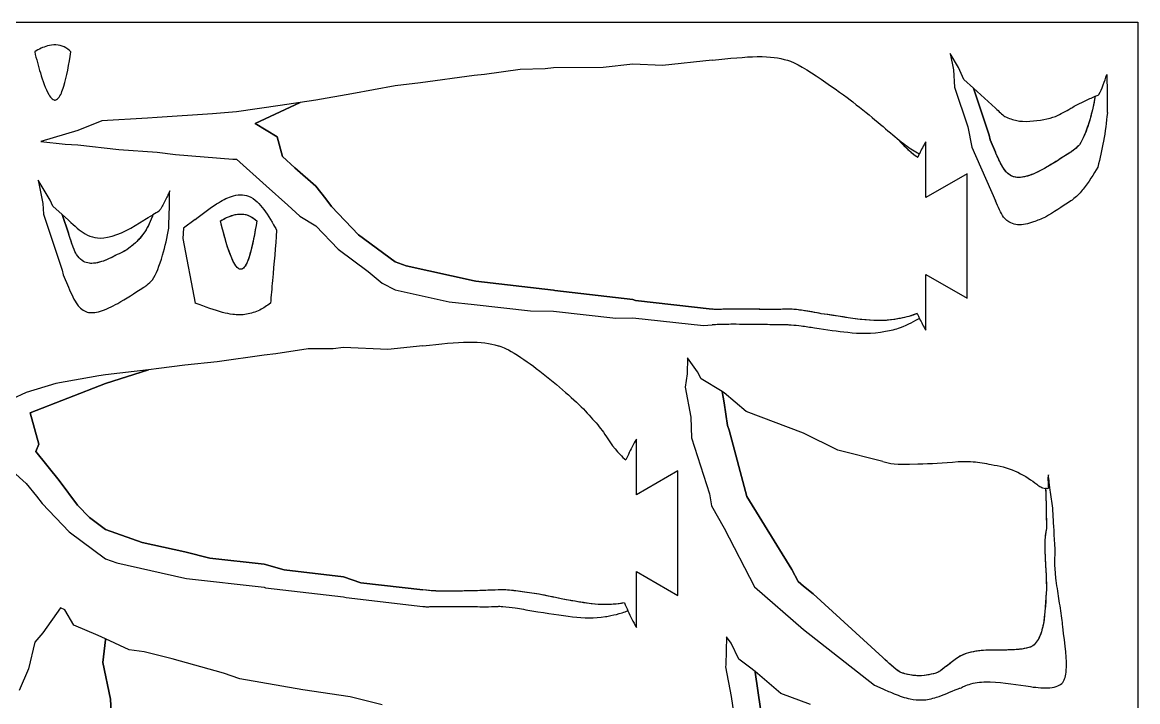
# Model space of a CAD drawing. Header units: millimetres. Extents: x 0 to 300, y -300 to 0.
# Drawn here: x 151.9 to 300, y -90.2 to 0 of the extents above; entities that cross this region are included whole.
import ezdxf

# ---------------------------------------------------------------- set-up
doc = ezdxf.new("R2010")
doc.units = ezdxf.units.MM
doc.layers.get('0').update_dxf_attribs({"linetype": 'CONTINUOUS'})

msp = doc.modelspace()

# ---------------------------------------------------------------- linework, layer by layer
for p, q in [((276.23, -6), (275.1, -4.14)), ((275.1, -4.14), (275.53, -6.31)), ((232.99, -5.57), (229.05, -6)), ((236.92, -5.74), (232.99, -5.57)), ((243.51, -5.04), (236.92, -5.74)), ((211.93, -7.08), (204.79, -8.06)), ((213.28, -6.95), (211.93, -7.08)), ((218.03, -6.28), (213.28, -6.95)), ((221.36, -6.17), (218.03, -6.28)), ((222.46, -6.05), (221.36, -6.17)), ((229.05, -6), (222.46, -6.05)), ((275.53, -6.31), (275.7, -8.62)), ((276.92, -7.58), (276.23, -6)), ((201.41, -8.45), (195.66, -9.48)), ((204.79, -8.06), (201.41, -8.45)), ((275.7, -8.62), (277.44, -13.88)), ((278.22, -8.77), (276.92, -7.58)), ((281.12, -11.42), (278.22, -8.77)), ((278.22, -8.77), (280.27, -14.97)), ((280.27, -14.97), (278.22, -8.77)), ((190.88, -10.34), (188.82, -10.64)), ((195.66, -9.48), (190.88, -10.34)), ((186.17, -11.04), (180.35, -11.9)), ((188.82, -10.64), (182.84, -13.44)), ((182.84, -13.44), (188.82, -10.64)), ((188.82, -10.64), (186.17, -11.04)), ((162.51, -13.1), (159.3, -14.38)), ((168.57, -12.73), (162.51, -13.1)), ((169.83, -12.64), (168.57, -12.73)), ((177.19, -12.14), (169.83, -12.64)), ((180.35, -11.9), (177.19, -12.14)), ((159.3, -14.38), (154.38, -15.85)), ((182.84, -13.44), (185.79, -15.2)), ((185.79, -15.2), (182.84, -13.44)), ((277.44, -13.88), (278, -16.57)), ((154.38, -15.85), (157.64, -16.18)), ((157.64, -16.18), (159.3, -16.28)), ((159.3, -16.28), (164.74, -16.91)), ((185.79, -15.2), (186.46, -17.82)), ((186.46, -17.82), (185.79, -15.2)), ((271.86, -23.28), (271.86, -15.88)), ((280.27, -14.97), (280.4, -15.59)), ((280.4, -15.59), (280.27, -14.97)), ((280.4, -15.59), (281.12, -17.24)), ((281.12, -17.24), (280.4, -15.59)), ((164.74, -16.91), (169.83, -17.25)), ((169.83, -17.25), (172.29, -17.58)), ((172.29, -17.58), (179.89, -18.16)), ((278, -16.57), (281.12, -23.73)), ((179.89, -18.16), (180.26, -18.19)), ((180.26, -18.19), (180.35, -18.19)), ((180.35, -18.19), (184.29, -21.7)), ((186.46, -17.82), (188.13, -19.31)), ((188.13, -19.31), (186.46, -17.82)), ((188.13, -19.31), (190.88, -21.78)), ((190.88, -21.78), (188.13, -19.31)), ((277.36, -20.11), (271.86, -23.28)), ((277.36, -36.66), (277.36, -20.11)), ((155.65, -23.63), (154.04, -20.95)), ((154.04, -20.95), (154.64, -24.07)), ((184.29, -21.7), (187.17, -24.29)), ((190.88, -21.78), (192.22, -23.45)), ((192.22, -23.45), (190.88, -21.78)), ((156, -24.4), (155.65, -23.63)), ((192.22, -23.45), (192.97, -24.46)), ((192.97, -24.46), (192.22, -23.45)), ((154.64, -24.07), (154.75, -25.48)), ((157.24, -25.54), (156, -24.4)), ((187.17, -24.29), (188.77, -25.75)), ((192.97, -24.46), (196.57, -28.21)), ((196.57, -28.21), (192.97, -24.46)), ((154.75, -25.48), (157.21, -32.91)), ((158.06, -28.02), (157.24, -25.54)), ((158.06, -26.29), (157.24, -25.54)), ((157.24, -25.54), (158.06, -28.02)), ((174.88, -26.18), (173.35, -27.35)), ((188.77, -25.75), (190.88, -27.02)), ((173.35, -27.35), (173.25, -28.73)), ((190.88, -27.02), (193.86, -30.13)), ((173.25, -28.73), (174.87, -37.29)), ((196.57, -28.21), (201.41, -31.8)), ((201.41, -31.8), (196.57, -28.21)), ((193.86, -30.13), (197.87, -33.1)), ((201.41, -31.8), (202.89, -32.34)), ((202.89, -32.34), (201.41, -31.8)), ((202.89, -32.34), (211.93, -34.34)), ((211.93, -34.34), (202.89, -32.34)), ((157.21, -32.91), (157.34, -33.53)), ((157.34, -33.53), (158.06, -35.19)), ((197.87, -33.1), (199.72, -34.65)), ((271.86, -40.88), (271.86, -33.48)), ((271.86, -33.48), (277.36, -36.66)), ((199.72, -34.65), (201.41, -35.52)), ((201.41, -35.52), (208.62, -37.14)), ((211.93, -34.34), (212.16, -34.4)), ((212.16, -34.4), (211.93, -34.34)), ((212.16, -34.4), (222.46, -35.56)), ((222.46, -35.56), (212.16, -34.4)), ((222.46, -35.56), (222.64, -35.61)), ((222.64, -35.61), (222.46, -35.56)), ((222.64, -35.61), (232.99, -36.81)), ((232.99, -36.81), (222.64, -35.61)), ((232.99, -36.81), (233.34, -36.93)), ((233.34, -36.93), (232.99, -36.81)), ((233.34, -36.93), (243.51, -38.1)), ((243.51, -38.1), (233.34, -36.93)), ((174.87, -37.29), (174.87, -37.29)), ((174.87, -37.29), (174.88, -37.3)), ((184.88, -37.29), (184.88, -37.3)), ((208.62, -37.14), (211.93, -37.5)), ((211.93, -37.5), (219.4, -38.34)), ((219.4, -38.34), (222.46, -38.35)), ((222.46, -38.35), (230.73, -39.3)), ((230.73, -39.3), (232.99, -39.25)), ((232.99, -39.25), (242.38, -40.27)), ((242.38, -40.27), (243.51, -40.2)), ((184.05, -44.21), (177.81, -45.08)), ((185.61, -44.05), (184.05, -44.21)), ((189.88, -43.38), (185.61, -44.05)), ((193.2, -43.35), (189.88, -43.38)), ((194.58, -43.2), (193.2, -43.35)), ((200.45, -43.45), (194.58, -43.2)), ((205.1, -42.96), (200.45, -43.45)), ((173.52, -45.52), (170.04, -46)), ((177.81, -45.08), (173.52, -45.52)), ((240.26, -44.55), (240.21, -46.71)), ((241.57, -46.43), (240.26, -44.55)), ((162.08, -46.97), (156.39, -47.99)), ((163, -46.81), (162.08, -46.97)), ((163, -47.97), (168.69, -46.15)), ((168.69, -46.15), (163, -46.81)), ((168.69, -46.15), (163, -47.97)), ((170.04, -46), (168.69, -46.15)), ((240.21, -46.71), (239.93, -48.46)), ((242.04, -47.36), (241.57, -46.43)), ((244.82, -49.05), (242.04, -47.36)), ((156.39, -47.99), (152.47, -49.16)), ((152.96, -51.86), (163, -47.97)), ((163, -47.97), (152.96, -51.86)), ((239.93, -48.46), (240.68, -52.45)), ((152.47, -49.16), (144.43, -52.92)), ((245.1, -50.55), (244.82, -49.05)), ((245.1, -49.22), (244.82, -49.05)), ((244.82, -49.05), (245.1, -50.55)), ((248.01, -51.68), (245.1, -49.22)), ((245.53, -53.54), (245.1, -50.55)), ((245.1, -50.55), (245.53, -53.54)), ((255.63, -54.55), (248.01, -51.68)), ((154.14, -56.03), (152.96, -51.86)), ((152.96, -51.86), (154.14, -56.03)), ((240.68, -52.45), (240.79, -55.18)), ((245.79, -54.18), (245.53, -53.54)), ((245.53, -53.54), (245.79, -54.18)), ((248.12, -63), (245.79, -54.18)), ((245.79, -54.18), (248.12, -63)), ((260.21, -56.82), (255.63, -54.55)), ((153.75, -57.01), (154.14, -56.03)), ((154.14, -56.03), (153.75, -57.01)), ((233.45, -62.76), (233.45, -55.36)), ((240.79, -55.18), (243.16, -62.61)), ((156.82, -60.85), (153.75, -57.01)), ((153.75, -57.01), (156.82, -60.85)), ((266.15, -58.35), (260.21, -56.82)), ((149.72, -58.78), (152.47, -61.26)), ((238.95, -59.58), (233.45, -62.76)), ((238.95, -76.13), (238.95, -59.58)), ((152.47, -61.26), (153.81, -62.93)), ((159.28, -64.12), (156.82, -60.85)), ((156.82, -60.85), (159.28, -64.12)), ((153.81, -62.93), (154.56, -63.93)), ((243.16, -62.61), (243.43, -64.2)), ((254.09, -72.67), (248.12, -63)), ((248.12, -63), (254.09, -72.67)), ((154.56, -63.93), (158.16, -67.69)), ((160.87, -65.77), (159.28, -64.12)), ((159.28, -64.12), (160.87, -65.77)), ((243.43, -64.2), (245.1, -67.18)), ((163, -67.35), (160.87, -65.77)), ((160.87, -65.77), (163, -67.35)), ((158.16, -67.69), (163, -71.28)), ((167.85, -69.08), (163, -67.35)), ((163, -67.35), (167.85, -69.08)), ((245.1, -67.18), (249.15, -75)), ((173.52, -70.34), (167.85, -69.08)), ((167.85, -69.08), (173.52, -70.34)), ((176.81, -71.16), (173.52, -70.34)), ((173.52, -70.34), (176.81, -71.16)), ((163, -71.28), (164.48, -71.81)), ((164.48, -71.81), (173.52, -73.82)), ((184.05, -71.98), (176.81, -71.16)), ((176.81, -71.16), (184.05, -71.98)), ((186.7, -72.74), (184.05, -71.98)), ((184.05, -71.98), (186.7, -72.74)), ((173.52, -73.82), (173.75, -73.87)), ((173.75, -73.87), (184.05, -75.04)), ((194.58, -73.66), (186.7, -72.74)), ((186.7, -72.74), (194.58, -73.66)), ((196.89, -74.44), (194.58, -73.66)), ((194.58, -73.66), (196.89, -74.44)), ((233.45, -80.36), (233.45, -72.96)), ((233.45, -72.96), (238.95, -76.13)), ((254.92, -74.27), (254.09, -72.67)), ((254.09, -72.67), (254.92, -74.27)), ((184.05, -75.04), (184.23, -75.09)), ((184.23, -75.09), (194.58, -76.29)), ((205.1, -75.38), (196.89, -74.44)), ((196.89, -74.44), (205.1, -75.38)), ((249.15, -75), (255.63, -80.63)), ((255.63, -74.88), (254.92, -74.27)), ((254.92, -74.27), (255.63, -74.88)), ((256.93, -75.9), (255.63, -74.88)), ((255.63, -74.88), (256.93, -75.9)), ((194.58, -76.29), (194.93, -76.41)), ((194.93, -76.41), (205.1, -77.57)), ((266.15, -84.37), (256.93, -75.9)), ((256.93, -75.9), (266.15, -84.37)), ((157.02, -77.77), (154.67, -81.1)), ((157.59, -78.03), (157.02, -77.77)), ((158.76, -80.09), (157.59, -78.03)), ((154.67, -81.1), (153.61, -82.32)), ((161.99, -81.43), (158.76, -80.09)), ((162.96, -81.88), (161.99, -81.43)), ((255.63, -80.63), (265.05, -88.03)), ((153.61, -82.32), (152.74, -85.88)), ((162.97, -82.01), (162.63, -85.02)), ((162.63, -85.02), (162.97, -82.01)), ((166.14, -83.33), (162.96, -81.88)), ((162.96, -81.88), (162.97, -82.01)), ((162.97, -82.01), (162.96, -81.88)), ((245.43, -81.6), (245.34, -85.35)), ((246.04, -82.48), (245.43, -81.6)), ((247.05, -84.57), (246.04, -82.48)), ((168.11, -83.6), (166.14, -83.33)), ((171.82, -84.53), (168.11, -83.6)), ((162.63, -85.02), (163.66, -89.9)), ((163.66, -89.9), (162.63, -85.02)), ((178.64, -86.46), (171.82, -84.53)), ((245.34, -85.35), (245.3, -85.61)), ((245.3, -85.61), (246.04, -89.54)), ((248.49, -85.63), (247.05, -84.57)), ((249.22, -86.24), (248.49, -85.63)), ((152.74, -85.88), (151.51, -88.74)), ((180.82, -87.22), (178.64, -86.46)), ((189.17, -88.64), (180.82, -87.22)), ((252.65, -89.14), (249.22, -86.24)), ((249.22, -86.24), (249.24, -86.31)), ((249.24, -86.31), (249.22, -86.24)), ((249.24, -86.31), (249.95, -91.19)), ((249.95, -91.19), (249.24, -86.31)), ((195.45, -89.58), (189.17, -88.64)), ((265.05, -88.03), (266.15, -88.52)), ((163.66, -89.9), (163.81, -93.29)), ((163.81, -93.29), (163.66, -89.9)), ((199.69, -90.67), (195.45, -89.58)), ((246.04, -89.54), (246.47, -92.53)), ((256.57, -90.61), (252.65, -89.14))]:
    msp.add_line(p, q)
msp.add_lwpolyline([(0, 0), (300, 0), (300, -300), (0, -300)], close=True)
for centre, start, end in [((293.51, -28.38), 150, 154.0956), ((293.51, -28.38), 154.0956, 155.29), ((293.51, -28.38), 154.0956, 155.29), ((293.51, -28.38), 204.3599, 206.0165), ((293.51, -28.38), 204.3599, 206.0165), ((293.51, -28.38), 206.0165, 210), ((255.1, -67.86), 150, 155.29), ((255.1, -67.86), 155.29, 157.1007), ((255.1, -67.86), 201.7342, 204.3599), ((255.1, -67.86), 201.7342, 204.3599), ((255.1, -67.86), 204.3599, 210)]:
    msp.add_arc(centre, 25, start, end)
for points, knots in [([(158.39, -3.91), (158.12, -3.66), (157.82, -3.44), (157.14, -3.11), (156.78, -3.02), (156.02, -2.98), (155.63, -3.04), (154.71, -3.3), (154.15, -3.57), (153.58, -3.91)], [-0.5984991, -0.5984991, -0.5984991, -0.5984991, -0.46799, -0.46799, -0.3353273, -0.3353273, -0.2001096, -0.2001096, 0, 0, 0, 0]), ([(153.58, -3.91), (153.8, -4.83), (154.06, -5.82), (154.63, -7.73), (155.02, -8.87), (155.59, -9.85), (155.75, -10.06), (155.98, -10.24), (156.06, -10.29), (156.2, -10.33), (156.25, -10.33), (156.37, -10.32), (156.43, -10.3), (156.58, -10.22), (156.67, -10.14), (157.01, -9.74), (157.24, -9.18), (157.83, -7.25), (158.14, -5.54), (158.39, -3.91)], [-1.93599, -1.93599, -1.93599, -1.93599, -1.561775, -1.561775, -1.150869, -1.150869, -0.999735, -0.999735, -0.935151, -0.935151, -0.89325, -0.89325, -0.846479, -0.846479, -0.76719, -0.76719, -0.495183, -0.495183, 0, 0, 0, 0]), ([(243.51, -5.04), (245.88, -4.79), (247.84, -4.58), (251.27, -4.53), (252.35, -4.72), (253.51, -5.04)], [-0.6998213, -0.6998213, -0.6998213, -0.6998213, -0.3603788, -0.3603788, 0, 0, 0, 0]), ([(253.51, -5.04), (255.5, -5.59), (260.54, -9.32), (264.69, -12.52), (266.54, -14.17), (268.06, -15.42)], [-1.023708, -1.023708, -1.023708, -1.023708, -0.7426617, -0.7426617, -0.3102243, -0.3102243, -0.3102243, -0.3102243]), ([(294.86, -9.6), (295.12, -9.16), (295.24, -8.9), (295.59, -7.85), (295.74, -7.39), (295.9, -6.93)], [-0.3313057, -0.3313057, -0.3313057, -0.3313057, -0.1462945, -0.1462945, 0, 0, 0, 0]), ([(295.9, -6.93), (295.92, -7.67), (295.93, -8.46), (295.94, -9.57), (295.96, -10.85), (295.96, -11.6), (295.97, -11.82), (295.97, -12.03)], [-0.5063843, -0.5063843, -0.5063843, -0.5063843, -0.2284398, -0.2284398, -0.0630296, -0.0630296, 0, 0, 0, 0]), ([(291.12, -11.42), (291.44, -11.23), (291.91, -10.94), (293.38, -10.26), (293.9, -10.02), (294.35, -9.83)], [-0.4432478, -0.4432478, -0.4432478, -0.4432478, -0.165325, -0.165325, -0.0486317, -0.0486317, -0.0486317, -0.0486317]), ([(294.35, -9.83), (294.17, -10.89), (293.93, -11.97), (293.21, -14.41), (292.75, -15.49), (292.27, -16.26)], [0.0432488, 0.0432488, 0.0432488, 0.0432488, 0.3630488, 0.3630488, 0.8057819, 0.8057819, 0.8057819, 0.8057819]), ([(294.35, -9.83), (294.14, -11.01), (293.87, -12.24), (293.13, -14.6), (292.71, -15.56), (292.27, -16.26)], [0.043212, 0.043212, 0.043212, 0.043212, 0.3998981, 0.3998981, 0.7857752, 0.7857752, 0.7857752, 0.7857752]), ([(281.12, -11.42), (281.35, -11.63), (281.57, -11.83), (281.97, -12.19), (282.18, -12.37), (282.38, -12.53)], [-0.1637616, -0.1637616, -0.1637616, -0.1637616, -0.0787306, -0.0787306, 0, 0, 0, 0]), ([(289.09, -12.53), (289.44, -12.36), (289.78, -12.18), (290.45, -11.81), (290.79, -11.62), (291.12, -11.42)], [-0.2303784, -0.2303784, -0.2303784, -0.2303784, -0.1149184, -0.1149184, 0, 0, 0, 0]), ([(282.38, -12.53), (282.91, -12.77), (283.41, -12.95), (284.42, -13.14), (284.97, -13.18), (286.93, -13.07), (288.22, -12.77), (289.09, -12.53)], [-0.6229173, -0.6229173, -0.6229173, -0.6229173, -0.4252301, -0.4252301, -0.2702515, -0.2702515, 0, 0, 0, 0]), ([(295.97, -12.03), (295.85, -13.27), (295.68, -14.54), (295.26, -16.92), (295.01, -18.09), (294.69, -19.22)], [-0.7257821, -0.7257821, -0.7257821, -0.7257821, -0.3516823, -0.3516823, 0, 0, 0, 0]), ([(268.06, -15.42), (268.76, -16.17), (269.38, -16.79), (270.13, -17.44), (270.33, -17.6), (270.62, -17.81), (270.71, -17.87), (270.8, -17.93)], [0.5546926, 0.5546926, 0.5546926, 0.5546926, 0.979443, 0.979443, 1.1241627, 1.1241627, 1.1871645, 1.1871645, 1.1871645, 1.1871645]), ([(268.06, -15.42), (268.81, -16.03), (269.49, -16.56), (270.39, -17.14), (270.71, -17.32), (271.02, -17.46)], [-0.3383717, -0.3383717, -0.3383717, -0.3383717, -0.1186975, -0.1186975, -0.0173027, -0.0173027, -0.0173027, -0.0173027]), ([(268.06, -15.42), (268.12, -15.49), (268.18, -15.55), (269.23, -16.65), (270.07, -17.46), (270.8, -17.93)], [0.5356577, 0.5356577, 0.5356577, 0.5356577, 0.5726704, 0.5726704, 1.1451258, 1.1451258, 1.1451258, 1.1451258]), ([(292.27, -16.26), (292.04, -16.51), (291.77, -16.76), (291.33, -17.1), (291.21, -17.18), (291.12, -17.24)], [0, 0, 0, 0, 0.103621, 0.103621, 0.1658144, 0.1658144, 0.1658144, 0.1658144]), ([(292.27, -16.26), (292.08, -16.46), (291.88, -16.66), (291.42, -17.05), (291.23, -17.16), (291.12, -17.24)], [0, 0, 0, 0, 0.0836487, 0.0836487, 0.1800701, 0.1800701, 0.1800701, 0.1800701]), ([(291.12, -17.24), (289.89, -18.03), (288.74, -18.78), (286.88, -19.83), (286.09, -20.21), (285.03, -20.52), (284.69, -20.59), (284.11, -20.62), (283.86, -20.6), (283.35, -20.47), (283.11, -20.35), (282.66, -20), (282.47, -19.79), (281.87, -18.97), (281.52, -18.17), (281.12, -17.24)], [0, 0, 0, 0, 0.437135, 0.437135, 0.756644, 0.756644, 0.89872, 0.89872, 1.002578, 1.002578, 1.119268, 1.119268, 1.238535, 1.238535, 1.545454, 1.545454, 1.545454, 1.545454]), ([(291.12, -17.24), (288.97, -18.62), (286.9, -20.01), (284.89, -20.55), (284.52, -20.62), (283.86, -20.6), (283.58, -20.55), (283.07, -20.32), (282.85, -20.17), (282.42, -19.75), (282.21, -19.46), (281.71, -18.6), (281.43, -17.96), (281.12, -17.24)], [0, 0, 0, 0, 0.766832, 0.766832, 0.930393, 0.930393, 1.060059, 1.060059, 1.178505, 1.178505, 1.328646, 1.328646, 1.567599, 1.567599, 1.567599, 1.567599]), ([(294.69, -19.22), (294.14, -20.18), (293.48, -21.26), (292.41, -22.6), (292, -23.06), (291.35, -23.57), (291.21, -23.67), (291.12, -23.73)], [-0.2710982, -0.2710982, -0.2710982, -0.2710982, -0.1140359, -0.1140359, -0.033704, -0.033704, 0, 0, 0, 0]), ([(171.5, -22.38), (171.47, -22.45), (171.44, -22.51), (171.39, -22.64), (171.35, -22.73), (171.31, -22.81), (171.28, -22.87), (171.25, -22.94), (171.22, -23.02), (171.1, -23.29), (170.98, -23.55), (170.63, -24.26), (170.42, -24.62), (170.09, -25.1)], [-0.3445205, -0.3445205, -0.3445205, -0.3445205, -0.3210071, -0.3210071, -0.2973502, -0.2973502, -0.2760155, -0.2760155, -0.2543195, -0.2543195, -0.174191, -0.174191, 0, 0, 0, 0]), ([(171.37, -27.35), (171.4, -26.59), (171.43, -25.62), (171.48, -24.06), (171.49, -23.22), (171.5, -22.38)], [-0.4815856, -0.4815856, -0.4815856, -0.4815856, -0.2529623, -0.2529623, 0, 0, 0, 0]), ([(174.88, -26.18), (175.91, -25.4), (176.85, -24.68), (178.4, -23.69), (179.06, -23.34), (180.08, -22.99), (180.48, -22.9), (181.27, -22.9), (181.62, -22.96), (182.39, -23.27), (182.77, -23.54), (183.71, -24.42), (184.27, -25.21), (184.88, -26.18)], [-1.501611, -1.501611, -1.501611, -1.501611, -1.136334, -1.136334, -0.859087, -0.859087, -0.688313, -0.688313, -0.534784, -0.534784, -0.344239, -0.344239, 0, 0, 0, 0]), ([(158.06, -26.29), (158.91, -27.07), (159.58, -27.68), (160.69, -28.33), (161.11, -28.51), (162.02, -28.67), (162.56, -28.68), (164.87, -28.23), (166.62, -27.23), (168.06, -26.29)], [-1.345713, -1.345713, -1.345713, -1.345713, -0.961074, -0.961074, -0.730713, -0.730713, -0.514893, -0.514893, 0, 0, 0, 0]), ([(169.28, -25.55), (169.14, -25.96), (168.97, -26.37), (168.48, -27.42), (168.22, -27.8), (168.06, -28.02)], [0.0625933, 0.0625933, 0.0625933, 0.0625933, 0.1916849, 0.1916849, 0.4106247, 0.4106247, 0.4106247, 0.4106247]), ([(168.06, -26.29), (168.22, -26.19), (168.52, -25.99), (169.06, -25.67), (169.17, -25.61), (169.28, -25.55)], [-0.2845701, -0.2845701, -0.2845701, -0.2845701, -0.1321638, -0.1321638, -0.0933773, -0.0933773, -0.0933773, -0.0933773]), ([(169.28, -25.55), (169.09, -26.09), (168.86, -26.64), (168.37, -27.58), (168.18, -27.85), (168.06, -28.02)], [-0.1340841, -0.1340841, -0.1340841, -0.1340841, -0.0625265, -0.0625265, 0, 0, 0, 0]), ([(178.24, -26.37), (178.98, -25.94), (179.67, -25.64), (180.72, -25.45), (181.11, -25.44), (181.8, -25.59), (182.07, -25.69), (182.59, -25.99), (182.83, -26.17), (183.06, -26.37)], [0, 0, 0, 0, 0.2576689, 0.2576689, 0.4129323, 0.4129323, 0.5284808, 0.5284808, 0.6443968, 0.6443968, 0.6443968, 0.6443968]), ([(178.24, -26.37), (178.81, -26.04), (179.38, -25.77), (180.3, -25.51), (180.68, -25.45), (181.44, -25.48), (181.8, -25.58), (182.48, -25.9), (182.78, -26.12), (183.06, -26.37)], [0, 0, 0, 0, 0.2001096, 0.2001096, 0.3353273, 0.3353273, 0.46799, 0.46799, 0.5984991, 0.5984991, 0.5984991, 0.5984991]), ([(183.06, -26.37), (182.81, -27.98), (182.5, -29.65), (181.97, -31.43), (181.78, -31.92), (181.5, -32.4), (181.41, -32.53), (181.24, -32.68), (181.18, -32.73), (181.05, -32.78), (180.99, -32.8), (180.87, -32.8), (180.82, -32.79), (180.7, -32.74), (180.64, -32.71), (180.48, -32.58), (180.38, -32.47), (180.09, -32.08), (179.91, -31.71), (179.26, -30.23), (178.76, -28.52), (178.24, -26.37)], [0, 0, 0, 0, 0.486525, 0.486525, 0.70461, 0.70461, 0.783207, 0.783207, 0.825259, 0.825259, 0.857138, 0.857138, 0.886922, 0.886922, 0.924463, 0.924463, 0.997324, 0.997324, 1.181195, 1.181195, 1.733469, 1.733469, 1.733469, 1.733469]), ([(183.06, -26.37), (182.8, -28.01), (182.49, -29.72), (181.9, -31.65), (181.67, -32.2), (181.33, -32.61), (181.24, -32.69), (181.09, -32.77), (181.03, -32.79), (180.91, -32.8), (180.86, -32.79), (180.72, -32.75), (180.64, -32.71), (180.41, -32.53), (180.25, -32.32), (179.68, -31.33), (179.29, -30.19), (178.72, -28.28), (178.46, -27.29), (178.24, -26.37)], [0, 0, 0, 0, 0.495183, 0.495183, 0.76719, 0.76719, 0.846479, 0.846479, 0.89325, 0.89325, 0.935151, 0.935151, 0.999735, 0.999735, 1.150869, 1.150869, 1.561775, 1.561775, 1.93599, 1.93599, 1.93599, 1.93599]), ([(184.88, -26.18), (185, -26.38), (185.07, -26.49), (185.34, -26.96), (185.53, -27.3), (185.7, -27.62)], [-0.1630676, -0.1630676, -0.1630676, -0.1630676, -0.1112998, -0.1112998, 0, 0, 0, 0]), ([(287.74, -25.87), (287.19, -26.11), (286.67, -26.34), (285.84, -26.63), (285.48, -26.75), (284.77, -26.89), (284.41, -26.92), (283.74, -26.86), (283.45, -26.78), (282.78, -26.46), (282.45, -26.18), (282.17, -25.87)], [-0.5967481, -0.5967481, -0.5967481, -0.5967481, -0.4386541, -0.4386541, -0.3292684, -0.3292684, -0.2220026, -0.2220026, -0.1280241, -0.1280241, 0, 0, 0, 0]), ([(159.14, -30.85), (158.99, -30.62), (158.85, -30.31), (158.52, -29.42), (158.33, -28.83), (158.06, -28.02)], [0, 0, 0, 0, 0.081313, 0.081313, 0.1630841, 0.1630841, 0.1630841, 0.1630841]), ([(168.06, -28.02), (167.61, -28.64), (167.09, -29.21), (165.9, -30.18), (165.25, -30.57), (164.54, -30.85)], [0, 0, 0, 0, 0.2306423, 0.2306423, 0.4609717, 0.4609717, 0.4609717, 0.4609717]), ([(168.06, -28.02), (167.62, -28.62), (167.12, -29.18), (165.94, -30.16), (165.27, -30.56), (164.54, -30.85)], [-0.4623301, -0.4623301, -0.4623301, -0.4623301, -0.2379193, -0.2379193, 0, 0, 0, 0]), ([(169.22, -34.2), (169.69, -33.44), (170.15, -32.36), (170.91, -29.78), (171.17, -28.54), (171.37, -27.35)], [-0.8057819, -0.8057819, -0.8057819, -0.8057819, -0.3630488, -0.3630488, 0, 0, 0, 0]), ([(185.7, -27.62), (185.53, -29.83), (185.35, -31.97), (185.06, -35.32), (184.96, -36.37), (184.88, -37.29)], [-0.8906391, -0.8906391, -0.8906391, -0.8906391, -0.2763369, -0.2763369, 0, 0, 0, 0]), ([(164.54, -30.85), (163.47, -31.43), (162.5, -31.85), (161.28, -32.03), (160.94, -32.03), (160.36, -31.91), (160.12, -31.8), (159.6, -31.44), (159.36, -31.17), (159.14, -30.85)], [0, 0, 0, 0, 0.3627524, 0.3627524, 0.5261685, 0.5261685, 0.6725975, 0.6725975, 0.8566634, 0.8566634, 0.8566634, 0.8566634]), ([(164.54, -30.85), (163.82, -31.24), (163.12, -31.58), (162.11, -31.9), (161.74, -31.98), (161.12, -32.03), (160.87, -32.02), (160.35, -31.9), (160.11, -31.8), (159.59, -31.44), (159.35, -31.17), (159.14, -30.85)], [-0.6485248, -0.6485248, -0.6485248, -0.6485248, -0.4146561, -0.4146561, -0.2925372, -0.2925372, -0.208004, -0.208004, -0.1159547, -0.1159547, 0, 0, 0, 0]), ([(158.06, -35.19), (158.46, -36.11), (158.81, -36.92), (159.41, -37.74), (159.6, -37.95), (160.05, -38.29), (160.29, -38.41), (160.8, -38.55), (161.05, -38.57), (161.63, -38.54), (161.98, -38.47), (163.03, -38.16), (163.82, -37.78), (165.69, -36.73), (166.83, -35.98), (168.06, -35.19)], [-1.545454, -1.545454, -1.545454, -1.545454, -1.238535, -1.238535, -1.119268, -1.119268, -1.002578, -1.002578, -0.89872, -0.89872, -0.756644, -0.756644, -0.437135, -0.437135, 0, 0, 0, 0]), ([(168.06, -35.19), (168.15, -35.13), (168.28, -35.05), (168.72, -34.71), (168.98, -34.46), (169.22, -34.2)], [-0.1658144, -0.1658144, -0.1658144, -0.1658144, -0.103621, -0.103621, 0, 0, 0, 0]), ([(184.88, -37.3), (184.44, -37.65), (183.97, -37.96), (182.9, -38.49), (182.31, -38.68), (181.39, -38.83), (181.08, -38.85), (180.48, -38.85), (180.18, -38.83), (179.43, -38.74), (178.98, -38.65), (177.45, -38.26), (176.27, -37.82), (174.88, -37.3)], [-1.35045, -1.35045, -1.35045, -1.35045, -1.124197, -1.124197, -0.873587, -0.873587, -0.749397, -0.749397, -0.631697, -0.631697, -0.446283, -0.446283, 0, 0, 0, 0]), ([(244.03, -38.16), (243.95, -38.15), (243.87, -38.14), (243.71, -38.12), (243.61, -38.11), (243.51, -38.1)], [0, 0, 0, 0, 0.02419086, 0.02419086, 0.05069384, 0.05069384, 0.05069384, 0.05069384]), ([(251.78, -38.16), (250.54, -38.13), (249.15, -38.11), (245.72, -38.08), (244.87, -38.11), (244.03, -38.16)], [0, 0, 0, 0, 0.37077, 0.37077, 1.02916, 1.02916, 1.02916, 1.02916]), ([(251.78, -38.16), (250.88, -38.14), (249.95, -38.13), (248.48, -38.11), (247.87, -38.1), (246.92, -38.1), (246.54, -38.1), (245.89, -38.1), (245.61, -38.1), (245.08, -38.11), (244.82, -38.12), (244.38, -38.14), (244.21, -38.15), (244.03, -38.16)], [0, 0, 0, 0, 0.2680272, 0.2680272, 0.4412296, 0.4412296, 0.5516403, 0.5516403, 0.6330796, 0.6330796, 0.7086957, 0.7086957, 0.7606271, 0.7606271, 0.7606271, 0.7606271]), ([(253.51, -38.1), (253.22, -38.11), (252.93, -38.12), (252.36, -38.14), (252.07, -38.15), (251.78, -38.16)], [0, 0, 0, 0, 0.0868633, 0.0868633, 0.1737275, 0.1737275, 0.1737275, 0.1737275]), ([(257.99, -38.7), (257.2, -38.54), (256.39, -38.4), (254.18, -38.07), (253.7, -38.09), (253.51, -38.1)], [0, 0, 0, 0, 0.2410001, 0.2410001, 0.68132, 0.68132, 0.68132, 0.68132]), ([(257.99, -38.7), (257.26, -38.55), (256.51, -38.42), (255.28, -38.23), (254.64, -38.14), (253.79, -38.09), (253.62, -38.09), (253.51, -38.1)], [0, 0, 0, 0, 0.2226243, 0.2226243, 0.3800422, 0.3800422, 0.4822087, 0.4822087, 0.4822087, 0.4822087]), ([(268.49, -39.32), (268.24, -39.37), (268, -39.42), (264.82, -39.92), (262.29, -39.31), (257.99, -38.7)], [0, 0, 0, 0, 0.0758295, 0.0758295, 0.9661065, 0.9661065, 0.9661065, 0.9661065]), ([(268.49, -39.32), (266.89, -39.67), (265.41, -39.69), (262.15, -39.37), (260.48, -39.05), (257.99, -38.7)], [0, 0, 0, 0, 0.491565, 0.491565, 0.9788215, 0.9788215, 0.9788215, 0.9788215]), ([(271.05, -39.35), (270.38, -39.67), (269.52, -40.2), (267.82, -40.82), (267.21, -40.97), (266.54, -41.07)], [-0.5428978, -0.5428978, -0.5428978, -0.5428978, -0.2024895, -0.2024895, 0, 0, 0, 0]), ([(270.74, -38.69), (270.5, -38.77), (270.25, -38.86), (269.46, -39.11), (269.01, -39.23), (268.49, -39.32)], [0.0398147, 0.0398147, 0.0398147, 0.0398147, 0.1070182, 0.1070182, 0.2322325, 0.2322325, 0.2322325, 0.2322325]), ([(270.74, -38.69), (270.4, -38.81), (270.04, -38.94), (269.24, -39.17), (268.88, -39.25), (268.49, -39.32)], [0, 0, 0, 0, 0.1063665, 0.1063665, 0.2049918, 0.2049918, 0.2049918, 0.2049918]), ([(253.51, -40.2), (252.66, -40.19), (251.73, -40.17), (249.94, -40.14), (248.97, -40.13), (247.48, -40.12), (246.84, -40.11), (245.91, -40.11), (245.53, -40.12), (244.92, -40.13), (244.67, -40.14), (244.1, -40.16), (243.83, -40.18), (243.51, -40.2)], [-1.109845, -1.109845, -1.109845, -1.109845, -0.807858, -0.807858, -0.498236, -0.498236, -0.300317, -0.300317, -0.182759, -0.182759, -0.096814, -0.096814, 0, 0, 0, 0]), ([(266.54, -41.07), (264.74, -41.43), (263.01, -41.37), (260.18, -41.09), (258.78, -40.86), (256.5, -40.53), (255.89, -40.44), (254.95, -40.32), (254.42, -40.26), (253.77, -40.21), (253.65, -40.2), (253.51, -40.2)], [-0.8727031, -0.8727031, -0.8727031, -0.8727031, -0.5246507, -0.5246507, -0.2157291, -0.2157291, -0.1112354, -0.1112354, -0.042904, -0.042904, 0, 0, 0, 0]), ([(205.1, -42.96), (207.49, -42.7), (209.47, -42.49), (212.88, -42.45), (213.96, -42.64), (215.1, -42.96)], [-0.7009803, -0.7009803, -0.7009803, -0.7009803, -0.3570252, -0.3570252, 0, 0, 0, 0]), ([(215.1, -42.96), (215.32, -43.02), (215.82, -43.15), (217.92, -44.34), (219.15, -45.2), (222.64, -47.82), (224.92, -49.88), (226.42, -51.34)], [-1.119231, -1.119231, -1.119231, -1.119231, -0.884642, -0.884642, -0.626416, -0.626416, 0, 0, 0, 0]), ([(229.07, -54.42), (229.55, -55.2), (230.35, -56.42), (231.54, -57.66), (231.8, -57.91), (232.07, -58.13)], [-0.5390071, -0.5390071, -0.5390071, -0.5390071, -0.1259041, -0.1259041, -0.0231655, -0.0231655, -0.0231655, -0.0231655]), ([(266.15, -58.35), (267.18, -58.61), (267.58, -58.75), (272.58, -58.61), (274.17, -58.51), (276.15, -58.35)], [-1.678485, -1.678485, -1.678485, -1.678485, -0.596478, -0.596478, 0, 0, 0, 0]), ([(276.15, -58.35), (276.41, -58.33), (277.12, -58.27), (278.95, -58.42), (279.77, -58.56), (280.53, -58.75)], [-0.5427549, -0.5427549, -0.5427549, -0.5427549, -0.2348863, -0.2348863, 0, 0, 0, 0]), ([(280.53, -58.75), (281.65, -58.88), (282.69, -59.15), (284.74, -60.04), (285.65, -60.62), (286.34, -61.17)], [-0.5279268, -0.5279268, -0.5279268, -0.5279268, -0.2627673, -0.2627673, 0, 0, 0, 0]), ([(288.14, -60.12), (288.04, -60.55), (288.1, -61.01), (288.13, -61.61), (288.13, -61.72), (288.12, -61.84), (288.11, -61.87), (288.08, -61.93), (288.07, -61.95), (288.05, -61.96)], [-0.06980619, -0.06980619, -0.06980619, -0.06980619, -0.02698607, -0.02698607, -0.01316666, -0.01316666, -0.00731115, -0.00731115, 0, 0, 0, 0]), ([(288.72, -64.51), (288.61, -63.71), (288.5, -62.92), (288.26, -61.19), (288.17, -60.33), (288.14, -60.12)], [-0.1207694, -0.1207694, -0.1207694, -0.1207694, -0.0653148, -0.0653148, 0, 0, 0, 0]), ([(286.34, -61.17), (286.52, -61.29), (286.71, -61.43), (287.07, -61.67), (287.22, -61.76), (287.53, -61.87), (287.63, -61.87), (287.77, -61.9)], [-0.248777, -0.248777, -0.248777, -0.248777, -0.1769393, -0.1769393, -0.1057807, -0.1057807, -0.0360289, -0.0360289, -0.0360289, -0.0360289]), ([(287.77, -61.9), (287.8, -62.6), (287.82, -63.32), (287.86, -64.96), (287.88, -66.08), (287.88, -67.22)], [0.1026686, 0.1026686, 0.1026686, 0.1026686, 0.3041879, 0.3041879, 0.6197443, 0.6197443, 0.6197443, 0.6197443]), ([(287.77, -61.9), (287.78, -62.1), (287.79, -62.31), (287.81, -63.05), (287.83, -63.62), (287.86, -65.12), (287.88, -66.15), (287.88, -67.22)], [-0.5700184, -0.5700184, -0.5700184, -0.5700184, -0.5023412, -0.5023412, -0.3196463, -0.3196463, 0, 0, 0, 0]), ([(289.06, -70.6), (288.98, -68.95), (288.87, -67.05), (288.79, -65.57), (288.75, -65.03), (288.72, -64.51)], [-0.4550714, -0.4550714, -0.4550714, -0.4550714, -0.1566899, -0.1566899, 0, 0, 0, 0]), ([(287.88, -67.22), (287.75, -67.89), (287.63, -68.54), (287.73, -71.78), (287.82, -72.37), (287.9, -75.05)], [-1.974715, -1.974715, -1.974715, -1.974715, -0.80669, -0.80669, 0, 0, 0, 0]), ([(287.88, -67.22), (287.78, -67.76), (287.67, -68.33), (287.68, -70.36), (287.71, -71.15), (287.82, -73.05), (287.86, -73.5), (287.9, -75.05)], [0, 0, 0, 0, 0.1633417, 0.1633417, 0.2513216, 0.2513216, 0.4094419, 0.4094419, 0.4094419, 0.4094419]), ([(289.94, -79.15), (289.81, -78.27), (289.67, -77.39), (289.41, -75.71), (289.25, -74.7), (288.92, -71.86), (288.99, -71.18), (289.06, -70.6)], [-0.3427426, -0.3427426, -0.3427426, -0.3427426, -0.2552487, -0.2552487, -0.1763123, -0.1763123, 0, 0, 0, 0]), ([(207.92, -75.55), (207.39, -75.55), (206.93, -75.54), (206.09, -75.49), (205.71, -75.45), (205.1, -75.38)], [0, 0, 0, 0, 0.159336, 0.159336, 0.3342776, 0.3342776, 0.3342776, 0.3342776]), ([(207.92, -75.55), (207.72, -75.55), (207.5, -75.55), (207.12, -75.54), (206.93, -75.54), (206.21, -75.51), (205.81, -75.46), (205.1, -75.38)], [-0.3701763, -0.3701763, -0.3701763, -0.3701763, -0.2884138, -0.2884138, -0.2147813, -0.2147813, 0, 0, 0, 0]), ([(215.1, -75.38), (214.01, -75.44), (212.94, -75.48), (210.76, -75.53), (209.62, -75.55), (208.61, -75.55)], [0, 0, 0, 0, 0.3283806, 0.3283806, 0.6586154, 0.6586154, 0.6586154, 0.6586154]), ([(215.1, -75.38), (213.87, -75.44), (212.66, -75.49), (210.49, -75.54), (209.5, -75.55), (208.61, -75.55)], [-0.6141721, -0.6141721, -0.6141721, -0.6141721, -0.2676298, -0.2676298, 0, 0, 0, 0]), ([(223.48, -76.58), (221.94, -76.24), (220.38, -75.91), (217.87, -75.56), (217.06, -75.47), (215.57, -75.36), (215.25, -75.37), (215.1, -75.38)], [0, 0, 0, 0, 0.4735409, 0.4735409, 0.6793791, 0.6793791, 0.8952747, 0.8952747, 0.8952747, 0.8952747]), ([(223.48, -76.58), (222.47, -76.35), (221.52, -76.15), (219.66, -75.81), (218.83, -75.69), (217.2, -75.48), (216.47, -75.41), (215.46, -75.36), (215.22, -75.37), (215.1, -75.38)], [-0.1901246, -0.1901246, -0.1901246, -0.1901246, -0.1318611, -0.1318611, -0.082634, -0.082634, -0.0364261, -0.0364261, 0, 0, 0, 0]), ([(287.9, -75.05), (287.86, -75.69), (287.74, -78.18), (287.43, -80.23), (287.28, -80.84), (286.95, -81.66), (286.82, -81.92), (286.5, -82.4), (286.31, -82.62), (286.1, -82.83)], [0, 0, 0, 0, 0.1900696, 0.1900696, 0.2848266, 0.2848266, 0.3313348, 0.3313348, 0.3779311, 0.3779311, 0.3779311, 0.3779311]), ([(287.9, -75.05), (287.87, -75.66), (287.74, -78.01), (287.46, -80.11), (287.3, -80.82), (286.82, -81.97), (286.52, -82.42), (286.1, -82.83)], [-0.7134479, -0.7134479, -0.7134479, -0.7134479, -0.3758979, -0.3758979, -0.1732806, -0.1732806, 0, 0, 0, 0]), ([(208.61, -75.55), (208.49, -75.55), (208.38, -75.55), (208.15, -75.55), (208.03, -75.55), (207.92, -75.55)], [0, 0, 0, 0, 0.03447312, 0.03447312, 0.06891854, 0.06891854, 0.06891854, 0.06891854]), ([(208.61, -75.55), (208.48, -75.55), (208.35, -75.55), (208.12, -75.55), (208.02, -75.55), (207.92, -75.55)], [-0.06893931, -0.06893931, -0.06893931, -0.06893931, -0.03110277, -0.03110277, 0, 0, 0, 0]), ([(231.88, -77.11), (230.79, -77.29), (229.64, -77.43), (226.61, -77.15), (225.3, -76.89), (223.48, -76.58)], [0, 0, 0, 0, 0.3310109, 0.3310109, 0.5917912, 0.5917912, 0.5917912, 0.5917912]), ([(231.88, -77.11), (231.42, -77.19), (230.94, -77.26), (229.7, -77.35), (229.04, -77.35), (227.85, -77.27), (227.33, -77.21), (225.83, -77), (224.8, -76.8), (223.48, -76.58)], [-1.109742, -1.109742, -1.109742, -1.109742, -0.883691, -0.883691, -0.611541, -0.611541, -0.40153, -0.40153, 0, 0, 0, 0]), ([(205.62, -77.63), (205.8, -77.62), (205.97, -77.61), (206.41, -77.59), (206.67, -77.59), (207.2, -77.58), (207.48, -77.57), (208.13, -77.57), (208.51, -77.57), (209.46, -77.58), (210.07, -77.58), (211.54, -77.6), (212.47, -77.61), (213.37, -77.63)], [-0.7606271, -0.7606271, -0.7606271, -0.7606271, -0.7086957, -0.7086957, -0.6330796, -0.6330796, -0.5516403, -0.5516403, -0.4412296, -0.4412296, -0.2680272, -0.2680272, 0, 0, 0, 0]), ([(215.1, -77.57), (215.21, -77.57), (215.38, -77.56), (216.23, -77.62), (216.87, -77.7), (218.1, -77.89), (218.86, -78.03), (219.58, -78.17)], [-0.4822087, -0.4822087, -0.4822087, -0.4822087, -0.3800422, -0.3800422, -0.2226243, -0.2226243, 0, 0, 0, 0]), ([(219.58, -78.17), (223.88, -78.78), (226.41, -79.4), (229.59, -78.89), (229.83, -78.85), (230.08, -78.79)], [-0.9661065, -0.9661065, -0.9661065, -0.9661065, -0.0758295, -0.0758295, 0, 0, 0, 0]), ([(230.08, -78.79), (230.6, -78.7), (231.05, -78.59), (231.84, -78.34), (232.09, -78.25), (232.33, -78.17)], [-0.2322325, -0.2322325, -0.2322325, -0.2322325, -0.1070182, -0.1070182, -0.0398147, -0.0398147, -0.0398147, -0.0398147]), ([(290.06, -87.68), (290.19, -87.47), (290.29, -87.24), (290.45, -86.71), (290.5, -86.41), (290.65, -84.69), (290.35, -82.81), (290.01, -79.86), (289.99, -79.63), (289.94, -79.15)], [-1.53016, -1.53016, -1.53016, -1.53016, -1.355274, -1.355274, -1.143502, -1.143502, -0.144512, -0.144512, 0, 0, 0, 0]), ([(286.1, -82.83), (285.65, -83.04), (285.14, -83.16), (283.65, -83.39), (282.52, -83.37), (280.34, -83.38), (279.29, -83.4), (277.83, -83.65), (277.34, -83.78), (276.49, -84.14), (276.26, -84.29), (276.15, -84.37)], [0, 0, 0, 0, 0.1499731, 0.1499731, 0.4534982, 0.4534982, 0.7183757, 0.7183757, 0.850782, 0.850782, 0.9649255, 0.9649255, 0.9649255, 0.9649255]), ([(286.1, -82.83), (285.38, -83.16), (284.5, -83.28), (282.47, -83.41), (281.15, -83.34), (278.99, -83.45), (278.05, -83.56), (276.62, -84.05), (276.32, -84.25), (276.15, -84.37)], [-0.3579329, -0.3579329, -0.3579329, -0.3579329, -0.2703636, -0.2703636, -0.1460575, -0.1460575, -0.0612767, -0.0612767, 0, 0, 0, 0]), ([(268.47, -86.33), (268.07, -86.05), (267.68, -85.73), (266.93, -85.09), (266.54, -84.73), (266.15, -84.37)], [0, 0, 0, 0, 0.1460256, 0.1460256, 0.2998907, 0.2998907, 0.2998907, 0.2998907]), ([(276.15, -84.37), (275.64, -84.72), (275.21, -85.05), (274.3, -85.75), (273.9, -86.06), (273.51, -86.33)], [0, 0, 0, 0, 0.1868694, 0.1868694, 0.3592172, 0.3592172, 0.3592172, 0.3592172]), ([(273.51, -86.33), (272.68, -86.6), (271.87, -86.79), (270.14, -86.79), (269.33, -86.62), (268.47, -86.33)], [0, 0, 0, 0, 0.2626138, 0.2626138, 0.5162411, 0.5162411, 0.5162411, 0.5162411]), ([(273.51, -86.33), (272.92, -86.53), (272.32, -86.68), (271.18, -86.81), (270.68, -86.8), (269.59, -86.67), (269.03, -86.52), (268.47, -86.33)], [-0.516684, -0.516684, -0.516684, -0.516684, -0.3293184, -0.3293184, -0.1754709, -0.1754709, 0, 0, 0, 0]), ([(266.15, -88.52), (266.68, -88.75), (267.18, -88.98), (268.4, -89.47), (269.1, -89.72), (270.32, -89.97), (270.83, -90.02), (272.03, -89.98), (272.66, -89.85), (274.18, -89.36), (275.07, -88.95), (276.15, -88.52)], [-1.264269, -1.264269, -1.264269, -1.264269, -1.07681, -1.07681, -0.803474, -0.803474, -0.603892, -0.603892, -0.349859, -0.349859, 0, 0, 0, 0]), ([(276.59, -88.38), (276.88, -88.2), (277.37, -87.96), (278.89, -87.63), (279.67, -87.58), (282.23, -87.63), (284.12, -88.01), (286.72, -88.37), (287.6, -88.45), (288.73, -88.35), (289.09, -88.28), (289.66, -88.03), (289.88, -87.88), (290.06, -87.68)], [-0.9988104, -0.9988104, -0.9988104, -0.9988104, -0.8519576, -0.8519576, -0.712812, -0.712812, -0.3805036, -0.3805036, -0.1852354, -0.1852354, -0.0812091, -0.0812091, 0, 0, 0, 0])]:
    msp.add_open_spline(points, degree=3, knots=knots)
for points in [[(294.35, -9.83), (294.52, -9.75), (294.69, -9.68), (294.86, -9.6)], [(170.09, -25.1), (169.82, -25.25), (169.55, -25.4), (169.28, -25.55)], [(282.17, -25.87), (281.8, -25.29), (281.48, -24.56), (281.12, -23.73)], [(291.12, -23.73), (289.92, -24.51), (288.8, -25.26), (287.74, -25.87)], [(159.14, -30.85), (158.85, -30.4), (158.59, -29.61), (158.06, -28.02)], [(244.03, -38.16), (243.88, -38.14), (243.71, -38.12), (243.51, -38.1)], [(253.51, -38.1), (252.93, -38.12), (252.36, -38.14), (251.78, -38.16)], [(226.42, -51.34), (227.1, -52.09), (227.74, -52.8), (228.33, -53.46)], [(228.33, -53.46), (228.59, -53.8), (228.84, -54.13), (229.07, -54.42)], [(288.05, -61.96), (287.93, -61.93), (287.85, -61.91), (287.77, -61.9)], [(205.1, -77.57), (205.3, -77.59), (205.47, -77.61), (205.62, -77.63)], [(213.37, -77.63), (213.95, -77.61), (214.52, -77.59), (215.1, -77.57)], [(268.47, -86.33), (267.7, -85.79), (266.93, -85.09), (266.15, -84.37)], [(276.15, -84.37), (275.12, -85.09), (274.29, -85.79), (273.51, -86.33)], [(276.15, -88.52), (276.27, -88.47), (276.37, -88.43), (276.59, -88.38)]]:
    msp.add_open_spline(points, degree=3)

doc.saveas('drawing.dxf')
